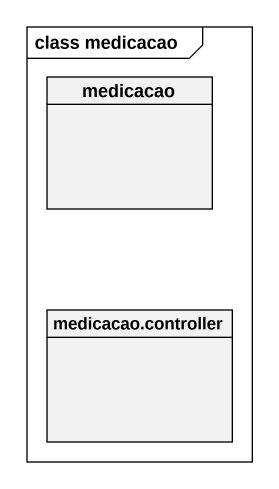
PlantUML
@startuml
mainframe class medicacao
hide circle
hide empty members
class medicacao
class "medicacao.controller" as medicacao_controller
@enduml
